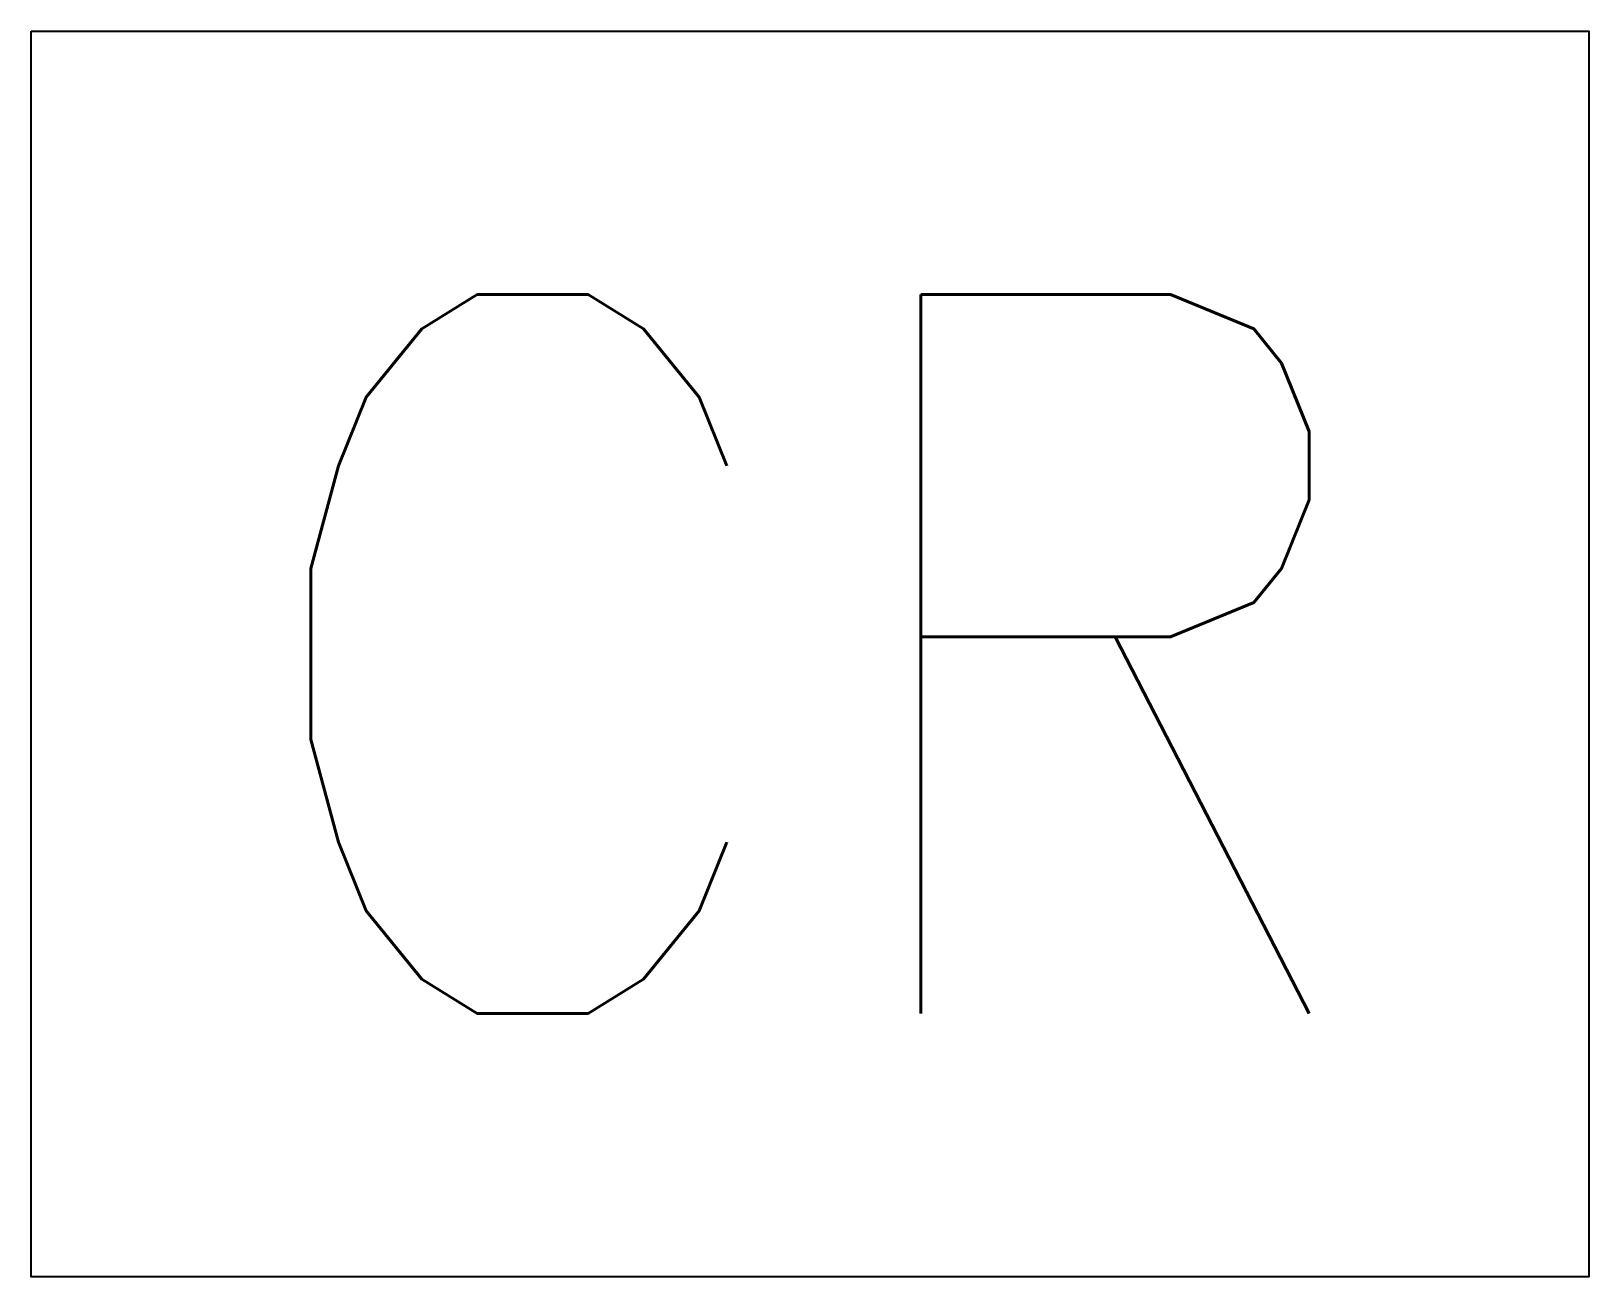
# Model space of a CAD drawing. Header units: inches. Extents: x 1716.601 to 1716.804, y 1522.338 to 1522.5.
import ezdxf
from ezdxf.enums import TextEntityAlignment as Align

# ---------------------------------------------------------------- set-up
doc = ezdxf.new("R2010")
doc.units = ezdxf.units.IN
doc.header["$LTSCALE"] = 96
doc.header["$MEASUREMENT"] = 0
doc.styles.add('romans', font='romans.shx', dxfattribs={"width": 0.9, "height": 9})

msp = doc.modelspace()

# ---------------------------------------------------------------- linework, layer by layer
msp.add_lwpolyline([(1716.60118, 1522.50033), (1716.8043, 1522.50033), (1716.8043, 1522.33785), (1716.60118, 1522.33785)], close=True)

# ---------------------------------------------------------------- texts
at = {"color": 1, "style": 'romans', "width": 0.9}
msp.add_text('CR', height=0.09375, dxfattribs=at).set_placement((1716.70274, 1522.41909), align=Align.MIDDLE)

doc.saveas('drawing.dxf')
